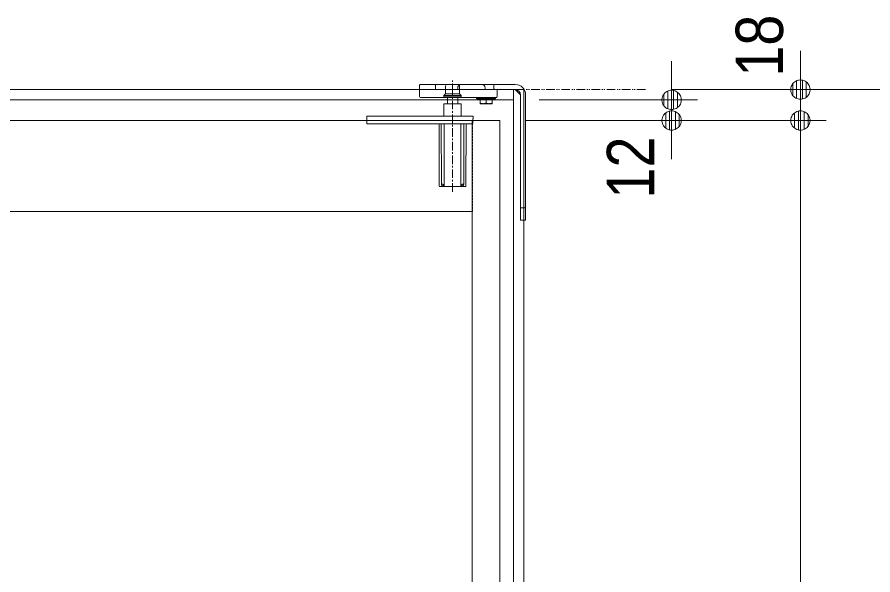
# Model space of a CAD drawing. Units: millimetres, scale not verified. Extents: x -4547 to 4547, y -2284 to 2284.
# Drawn here: x 433.1 to 931.3, y 571.3 to 896.2 of the extents above; entities that cross this region are included whole.
import ezdxf
from ezdxf.enums import TextEntityAlignment as Align

# ---------------------------------------------------------------- set-up
doc = ezdxf.new("R2010")
doc.units = ezdxf.units.MM
doc.header["$LTSCALE"] = 20
for name, pattern in [('CHAIN1', [8, 5, -1, 1, -1]), ('DASHED1', [1.8, 1.2, -0.6]), ('DOUBLE_CHAIN1', [8.8, 5, -1, 0.6, -0.6, 0.6, -1])]:
    doc.linetypes.add(name, pattern=pattern)
for name, color, linetype, lineweight in [('0-0_3一般', 7, 'Continuous', 9), ('0-1_2寸法-2', 7, 'Continuous', 9), ('0-2_0', 7, 'Continuous', 9), ('0-4_2寸法-1', 7, 'Continuous', 9)]:
    doc.layers.add(name, color=color, linetype=linetype, lineweight=lineweight)
doc.styles.add('ＭＳ Ｐゴシック', font='')
doc.styles.get('ＭＳ Ｐゴシック').set_extended_font_data('MS PGothic')

# ---------------------------------------------------------------- blocks, each defined once
blk = doc.blocks.new('グループ-9')
at = {"layer": '0-0_3一般'}
for p, q in [((17694.5, 17080), (41254.5, 17080)), ((41254.5, 17080), (41374.5, 17080)), ((41254.5, -29920), (41254.5, 17080)), ((41254.5, 17080), (41254.5, 16960)), ((41374.5, 17080), (41374.5, -29920)), ((41254.5, 16960), (17694.5, 16960))]:
    blk.add_line(p, q, dxfattribs=at)
blk = doc.blocks.new('グループ-12')
at = {"layer": '0-0_3一般', "linetype": 'DOUBLE_CHAIN1'}
for p, q in [((16291.1, 17080), (42796.3, 17080)), ((41374.5, -29920), (41374.5, 17080))]:
    blk.add_line(p, q, dxfattribs=at)
blk = doc.blocks.new('グループ-13')
at = {"layer": '0-0_3一般'}
for p, q in [((26312.5, 16720), (40776.5, 16720)), ((40774.5, 16720), (40774.5, 15660)), ((40776.5, 16720), (41094.5, 16720)), ((41094.5, 16720), (41094.5, -29580)), ((26314.5, 15660), (40774.5, 15660)), ((40774.5, 15660), (40774.5, -28580))]:
    blk.add_line(p, q, dxfattribs=at)
at = {"layer": '0-0_3一般', "linetype": 'DASHED1'}
for p, q in [((40776.5, 16720), (40776.5, 15660)), ((40776.5, 15660), (40774.5, 15660))]:
    blk.add_line(p, q, dxfattribs=at)
blk = doc.blocks.new('グループ-15')
at = {"layer": '0-0_3一般'}
for p, q in [((40483.5, 17140), (40605.5, 17140)), ((40463.5, 17120), (40463.5, 17030)), ((40625.5, 17030), (40625.5, 17120)), ((40463.5, 17030), (40444.2, 17010.7)), ((40444.2, 17010.7), (40444.2, 16996)), ((40484.5, 16996), (40484.5, 16916)), ((40604.5, 16916), (40604.5, 16996)), ((40644.8, 17010.7), (40625.5, 17030)), ((40644.8, 16996), (40644.8, 17010.7)), ((40444.2, 16916), (40444.2, 16770)), ((40644.8, 16770), (40644.8, 16916)), ((39544.5, 16770), (39564.5, 16770)), ((39544.5, 16690), (39544.5, 16770)), ((39564.5, 16770), (40544.5, 16770)), ((40780.3, 16738), (40780.3, 16690)), ((40780.3, 16738), (40784.5, 16738)), ((40784.5, 16738), (40784.5, 16770)), ((39564.5, 16680), (39554.5, 16680)), ((40544.5, 16680), (39564.5, 16680)), ((40386.6, 16670), (40389.1, 15960)), ((40412.8, 16680), (40415.3, 15975.3)), ((40439.4, 16680), (40439.1, 16680)), ((40447.8, 16652.3), (40447.8, 16670)), ((40770.1, 16680), (40544.5, 16680)), ((40641.3, 16670.4), (40641.3, 16670)), ((40641.3, 16652.3), (40641.3, 16670)), ((40673.8, 15975.2), (40676.3, 16680)), ((40700, 15960), (40702.5, 16670)), ((40780.2, 16689.6), (40780.3, 16690)), ((40423.1, 15960), (40447.4, 15960)), ((40665.9, 15960), (40641.7, 15960))]:
    blk.add_line(p, q, dxfattribs=at)
at = {"layer": '0-0_3一般', "linetype": 'CHAIN1'}
blk.add_line((40544.5, 15890.7), (40544.5, 17184.7), dxfattribs=at)
at = {"layer": '0-0_3一般'}
for points in [[(40444.2, 17010.7), (40544.5, 17010.7), (40644.8, 17010.7)], [(40444.2, 16996), (40544.5, 16996), (40644.8, 16996)], [(40463.5, 17030), (40544.5, 17030), (40625.5, 17030)], [(40444.2, 16916), (40544.5, 16916), (40644.8, 16916)], [(40544.5, 16770), (40774.1, 16770), (40784.5, 16770)], [(40447.8, 16670), (40447.8, 16670.4), (40447.8, 16670.8), (40447.7, 16671.1), (40447.7, 16671.5), (40447.6, 16671.9), (40447.5, 16672.2), (40447.4, 16672.6), (40447.3, 16672.9), (40447.2, 16673.3), (40447.1, 16673.6), (40447, 16673.9), (40446.8, 16674.3), (40446.7, 16674.6), (40446.5, 16674.9), (40446.3, 16675.3), (40446.1, 16675.6), (40445.9, 16675.9), (40445.7, 16676.2), (40445.5, 16676.5), (40445.3, 16676.8), (40445, 16677.1), (40444.8, 16677.4), (40444.5, 16677.7), (40444.2, 16677.9), (40444, 16678.1), (40443.7, 16678.4), (40443.4, 16678.6), (40443.1, 16678.8), (40442.8, 16679), (40442.5, 16679.1), (40442.2, 16679.3), (40441.9, 16679.4), (40441.5, 16679.5), (40441.2, 16679.6), (40440.9, 16679.7), (40440.5, 16679.8), (40440.2, 16679.9), (40439.8, 16679.9), (40439.4, 16680)], [(40447.4, 15960), (40447.4, 15977.8), (40447.4, 15995.5), (40447.4, 16013.3), (40447.4, 16031), (40447.5, 16048.8), (40447.5, 16066.5), (40447.5, 16084.3), (40447.5, 16102), (40447.5, 16119.8), (40447.5, 16137.5), (40447.5, 16155.3), (40447.5, 16173), (40447.6, 16190.8), (40447.6, 16208.5), (40447.6, 16226.3), (40447.6, 16244), (40447.6, 16261.8), (40447.6, 16279.5), (40447.6, 16297.3), (40447.6, 16315), (40447.6, 16332.8), (40447.7, 16350.5), (40447.7, 16368.3), (40447.7, 16386), (40447.7, 16403.8), (40447.7, 16421.5), (40447.7, 16439.3), (40447.7, 16457), (40447.7, 16474.8), (40447.7, 16492.5), (40447.7, 16510.3), (40447.7, 16528), (40447.8, 16545.8), (40447.8, 16563.5), (40447.8, 16581.3), (40447.8, 16599), (40447.8, 16616.8), (40447.8, 16634.5), (40447.8, 16652.3)], [(40650, 16680), (40649.6, 16680), (40649.3, 16679.9), (40648.9, 16679.9), (40648.6, 16679.8), (40648.2, 16679.7), (40647.9, 16679.6), (40647.6, 16679.5), (40647.2, 16679.4), (40646.9, 16679.3), (40646.6, 16679.1), (40646.3, 16679), (40646, 16678.8), (40645.7, 16678.6), (40645.4, 16678.4), (40645.2, 16678.1), (40644.9, 16677.9), (40644.6, 16677.7), (40644.4, 16677.4), (40644.1, 16677.1), (40643.9, 16676.8), (40643.7, 16676.5), (40643.4, 16676.2), (40643.2, 16675.9), (40643, 16675.6), (40642.8, 16675.3), (40642.7, 16674.9), (40642.5, 16674.6), (40642.3, 16674.3), (40642.2, 16673.9), (40642.1, 16673.6), (40641.9, 16673.3), (40641.8, 16672.9), (40641.7, 16672.6), (40641.6, 16672.2), (40641.5, 16671.9), (40641.4, 16671.5), (40641.4, 16671.1), (40641.3, 16670.8), (40641.3, 16670.4)], [(40641.7, 15960), (40641.7, 15977.8), (40641.7, 15995.5), (40641.7, 16013.3), (40641.6, 16031), (40641.6, 16048.8), (40641.6, 16066.5), (40641.6, 16084.3), (40641.6, 16102), (40641.6, 16119.8), (40641.6, 16137.5), (40641.6, 16155.3), (40641.5, 16173), (40641.5, 16190.8), (40641.5, 16208.5), (40641.5, 16226.3), (40641.5, 16244), (40641.5, 16261.8), (40641.5, 16279.5), (40641.5, 16297.3), (40641.4, 16315), (40641.4, 16332.8), (40641.4, 16350.5), (40641.4, 16368.3), (40641.4, 16386), (40641.4, 16403.8), (40641.4, 16421.5), (40641.4, 16439.3), (40641.4, 16457), (40641.4, 16474.8), (40641.3, 16492.5), (40641.3, 16510.3), (40641.3, 16528), (40641.3, 16545.8), (40641.3, 16563.5), (40641.3, 16581.3), (40641.3, 16599), (40641.3, 16616.8), (40641.3, 16634.5), (40641.3, 16652.3)], [(40770.1, 16680), (40770.5, 16680.1), (40770.9, 16680.1), (40771.3, 16680.2), (40771.6, 16680.3), (40772, 16680.4), (40772.4, 16680.5), (40772.7, 16680.6), (40773.1, 16680.7), (40773.4, 16680.9), (40773.8, 16681), (40774.1, 16681.2), (40774.5, 16681.4), (40774.8, 16681.6), (40775.1, 16681.8), (40775.4, 16682), (40775.7, 16682.2), (40776, 16682.5), (40776.3, 16682.7), (40776.6, 16683), (40776.9, 16683.2), (40777.2, 16683.5), (40777.5, 16683.8), (40777.7, 16684.1), (40778, 16684.4), (40778.2, 16684.7), (40778.4, 16685), (40778.6, 16685.3), (40778.8, 16685.7), (40779, 16686), (40779.2, 16686.3), (40779.4, 16686.7), (40779.5, 16687), (40779.6, 16687.4), (40779.8, 16687.7), (40779.9, 16688.1), (40780, 16688.5), (40780.1, 16688.8), (40780.2, 16689.2), (40780.2, 16689.6)], [(40690, 15950), (40544.5, 15950), (40399.1, 15950)], [(40422.8, 15979.8), (40422.1, 15979.9), (40421.3, 15980), (40420.6, 15980), (40419.9, 15980), (40419.3, 15979.9), (40418.7, 15979.7), (40418.2, 15979.4), (40417.7, 15979.1), (40417.3, 15978.8), (40416.9, 15978.3), (40416.5, 15977.8), (40416.2, 15977.3), (40416, 15976.7), (40415.8, 15976), (40415.6, 15975.2), (40415.5, 15974.5), (40415.4, 15973.8), (40415.4, 15973.1), (40415.5, 15972.4), (40415.5, 15971.7), (40415.7, 15971), (40415.8, 15970.4), (40416.1, 15969.7), (40416.3, 15969.1), (40416.6, 15968.5), (40417, 15967.9), (40417.4, 15967.3), (40417.9, 15966.7), (40418.3, 15966.1), (40418.8, 15965.5), (40419.2, 15965), (40419.6, 15964.4), (40420.1, 15963.9), (40420.5, 15963.4), (40420.9, 15962.8), (40421.3, 15962.3), (40421.7, 15961.8), (40422, 15961.4), (40422.4, 15960.9)], [(40422.4, 15960.9), (40422.8, 15960.4), (40423.1, 15960)], [(40447.4, 15960), (40447.1, 15960.5), (40446.8, 15961), (40446.4, 15961.5), (40446.1, 15962), (40445.7, 15962.6), (40445.3, 15963.1), (40444.9, 15963.7), (40444.5, 15964.3), (40444, 15964.9), (40443.5, 15965.5), (40443, 15966.1), (40442.5, 15966.7), (40442, 15967.4), (40441.5, 15968), (40440.9, 15968.7), (40440.3, 15969.3), (40439.7, 15969.9), (40439.1, 15970.6), (40438.4, 15971.2), (40437.7, 15971.8), (40437.1, 15972.4), (40436.3, 15973), (40435.6, 15973.5), (40434.9, 15974.1), (40434.1, 15974.7), (40433.3, 15975.2), (40432.5, 15975.7), (40431.7, 15976.3), (40430.9, 15976.7), (40430, 15977.2), (40429.2, 15977.6), (40428.4, 15978), (40427.6, 15978.4), (40426.8, 15978.7), (40426, 15979), (40425.2, 15979.2), (40424.4, 15979.4), (40423.6, 15979.6), (40422.8, 15979.8)], [(40642.3, 15961), (40642, 15960.5), (40641.7, 15960)], [(40667.8, 15980), (40667, 15979.9), (40666.2, 15979.8), (40665.4, 15979.6), (40664.6, 15979.4), (40663.9, 15979.2), (40663.1, 15979), (40662.3, 15978.7), (40661.5, 15978.3), (40660.7, 15978), (40659.8, 15977.6), (40659, 15977.2), (40658.2, 15976.7), (40657.4, 15976.3), (40656.6, 15975.7), (40655.8, 15975.2), (40655, 15974.7), (40654.2, 15974.1), (40653.5, 15973.5), (40652.7, 15973), (40652, 15972.4), (40651.3, 15971.8), (40650.7, 15971.2), (40650, 15970.6), (40649.4, 15969.9), (40648.8, 15969.3), (40648.2, 15968.7), (40647.6, 15968), (40647.1, 15967.4), (40646.5, 15966.7), (40646, 15966.1), (40645.5, 15965.5), (40645.1, 15964.9), (40644.6, 15964.3), (40644.2, 15963.7), (40643.8, 15963.1), (40643.4, 15962.6), (40643, 15962), (40642.6, 15961.5), (40642.3, 15961)], [(40665.9, 15960), (40666.3, 15960.4), (40666.7, 15960.9), (40667, 15961.4), (40667.4, 15961.8), (40667.8, 15962.3), (40668.2, 15962.8), (40668.6, 15963.3), (40669, 15963.9), (40669.4, 15964.4), (40669.9, 15965), (40670.3, 15965.5), (40670.8, 15966.1), (40671.2, 15966.7), (40671.7, 15967.3), (40672.1, 15967.9), (40672.4, 15968.5), (40672.8, 15969.1), (40673, 15969.7), (40673.2, 15970.4), (40673.4, 15971), (40673.5, 15971.7), (40673.6, 15972.4), (40673.6, 15973.1), (40673.6, 15973.8), (40673.6, 15974.5), (40673.5, 15975.2), (40673.3, 15976), (40673.1, 15976.7), (40672.9, 15977.3), (40672.6, 15977.8), (40672.2, 15978.3), (40671.8, 15978.8), (40671.4, 15979.1), (40670.9, 15979.4), (40670.4, 15979.7), (40669.8, 15979.9), (40669.2, 15980), (40668.5, 15980), (40667.8, 15980)]]:
    blk.add_lwpolyline(points, dxfattribs=at)
for centre, radius, start, end in [((40483.5, 17120), 20, 90, 180), ((40605.5, 17120), 20, 0, 90), ((39554.5, 16690), 10, 180, 270), ((40376.6, 16670), 10, 0.2, 90), ((40712.5, 16670), 10, 90, 179.8), ((40399.1, 15960), 10, 180.2, 270), ((40690, 15960), 10, 270, 359.8)]:
    blk.add_arc(centre, radius, start, end, dxfattribs=at)
blk = doc.blocks.new('グループ-19')
at = {"layer": '0-0_3一般'}
for p, q in [((40164.5, 17140), (40334.5, 17140)), ((40164.5, 17139.6), (40164.5, 17140)), ((40334.5, 17140), (40522.8, 17140)), ((40522.8, 17140), (40544.5, 17140)), ((40544.5, 17140), (40544.5, 17080)), ((40544.5, 17140), (40564.5, 17140)), ((40564.5, 17140), (40644.5, 17140)), ((40644.5, 17140), (40884.5, 17140)), ((40884.5, 17140), (41004.5, 17140)), ((41004.5, 17140), (41024.5, 17140)), ((41024.5, 17085.7), (41024.5, 17140)), ((41024.5, 17140), (41044.5, 17140)), ((41274.5, 17140), (41044.5, 17140)), ((40161.2, 17134.4), (40161.2, 17000)), ((40162.2, 17130.3), (40162.3, 17130)), ((40332.4, 17080), (40384.5, 17080)), ((40344.5, 17080), (40344.5, 17130)), ((40604.5, 17080), (40384.5, 17080)), ((40604.5, 17080), (40604.5, 17100)), ((40924.5, 17080), (40924.5, 17100)), ((41024.5, 17080), (40924.5, 17080)), ((41019.5, 17082.9), (41016.5, 17080)), ((41024.5, 17080), (41036.5, 17080)), ((41036.5, 17080), (41033.6, 17082.9)), ((41044.5, 17080), (41036.5, 17080)), ((41056.5, 17080), (41044.5, 17080)), ((41059.5, 17082.9), (41056.5, 17080)), ((41056.5, 17080), (41064.5, 17080)), ((41064.5, 17080), (41064.5, 17000)), ((41064.5, 17080), (41076.5, 17080)), ((41076.5, 17080), (41073.6, 17082.9)), ((41096.5, 17080), (41076.5, 17080)), ((41099.5, 17082.9), (41096.5, 17080)), ((41096.5, 17080), (41116.5, 17080)), ((41116.5, 17080), (41113.6, 17082.9)), ((41274.5, 17080), (41116.5, 17080)), ((41274.5, 17080), (41334.5, 17020)), ((40384.5, 16990), (40171.2, 16990)), ((41024.5, 16990), (40384.5, 16990)), ((40824.5, 16990), (40824.5, 16978)), ((41044.5, 16978), (40824.5, 16978)), ((40829.5, 16978), (40829.5, 16966)), ((41039.5, 16966), (40829.5, 16966)), ((40864.5, 16966), (40864.5, 16922.3)), ((40934.5, 16966), (40934.5, 16922.3)), ((41004.5, 16966), (41004.5, 16922.3)), ((41024.5, 16990), (41054.5, 16990)), ((41039.5, 16966), (41039.5, 16978)), ((41044.5, 16978), (41044.5, 16990)), ((41334.5, 15704.1), (41334.5, 17020)), ((40864.5, 16922.3), (40864.5, 16916)), ((40864.5, 16916), (40899.5, 16916)), ((40899.5, 16916), (40969.5, 16916)), ((40969.5, 16916), (41004.5, 16916)), ((41004.5, 16916), (41004.5, 16922.3)), ((41334.5, 15704.1), (41334.5, 15560)), ((41394.5, 15704.1), (41394.5, 15560)), ((41334.5, 15560), (41394.5, 15560))]:
    blk.add_line(p, q, dxfattribs=at)
for points in [[(40164.5, 17139.6), (40164.3, 17139.5), (40164.1, 17139.3), (40163.8, 17139.2), (40163.6, 17139), (40163.4, 17138.9), (40163.2, 17138.7), (40163.1, 17138.5), (40162.9, 17138.3), (40162.7, 17138.1), (40162.6, 17137.9), (40162.4, 17137.7), (40162.3, 17137.5), (40162.2, 17137.2), (40162.1, 17137), (40162, 17136.8), (40161.9, 17136.5), (40161.8, 17136.2), (40161.7, 17136), (40161.7, 17135.7), (40161.6, 17135.4), (40161.6, 17135.1), (40161.5, 17134.8), (40161.5, 17134.6), (40161.5, 17134.3), (40161.5, 17134), (40161.5, 17133.7), (40161.5, 17133.4), (40161.5, 17133.2), (40161.5, 17132.9), (40161.6, 17132.6), (40161.6, 17132.4), (40161.7, 17132.1), (40161.7, 17131.8), (40161.8, 17131.6), (40161.9, 17131.3), (40161.9, 17131), (40162, 17130.8), (40162.1, 17130.5), (40162.2, 17130.3)], [(41019.5, 17082.9), (41019.6, 17083), (41019.7, 17083.1), (41019.8, 17083.2), (41019.9, 17083.3), (41020, 17083.4), (41020.1, 17083.5), (41020.3, 17083.6), (41020.4, 17083.7), (41020.5, 17083.8), (41020.6, 17083.8), (41020.7, 17083.9), (41020.9, 17084), (41021, 17084.1), (41021.1, 17084.2), (41021.2, 17084.3), (41021.3, 17084.3), (41021.5, 17084.4), (41021.6, 17084.5), (41021.7, 17084.6), (41021.8, 17084.6), (41022, 17084.7), (41022.1, 17084.8), (41022.2, 17084.8), (41022.4, 17084.9), (41022.5, 17085), (41022.6, 17085), (41022.7, 17085.1), (41022.9, 17085.2), (41023, 17085.2), (41023.1, 17085.3), (41023.3, 17085.3), (41023.4, 17085.4), (41023.6, 17085.4), (41023.7, 17085.4), (41023.8, 17085.5), (41024, 17085.5), (41024.1, 17085.6), (41024.3, 17085.6), (41024.4, 17085.6)], [(41024.4, 17085.6), (41024.5, 17085.7), (41024.8, 17085.7), (41025, 17085.7), (41025.3, 17085.8), (41025.5, 17085.8), (41025.7, 17085.8), (41026, 17085.8), (41026.2, 17085.8), (41026.5, 17085.8), (41026.7, 17085.8), (41026.9, 17085.8), (41027.2, 17085.8), (41027.4, 17085.8), (41027.7, 17085.8), (41027.9, 17085.7), (41028.2, 17085.7), (41028.4, 17085.6), (41028.6, 17085.6), (41028.9, 17085.5), (41029.1, 17085.4), (41029.4, 17085.4), (41029.6, 17085.3), (41029.8, 17085.2), (41030.1, 17085.1), (41030.3, 17085), (41030.5, 17084.9), (41030.7, 17084.8), (41031, 17084.7), (41031.2, 17084.6), (41031.4, 17084.5), (41031.6, 17084.4), (41031.8, 17084.2), (41032, 17084.1), (41032.2, 17084), (41032.4, 17083.8), (41032.6, 17083.7), (41032.8, 17083.5), (41033, 17083.4), (41033.2, 17083.2)], [(41033.2, 17083.2), (41033.4, 17083.1), (41033.6, 17082.9)], [(41334.5, 15704.1), (41394.5, 15704.1), (41394.5, 17020)], [(40868, 16921.3), (40867.1, 16921.5), (40866.3, 16921.7), (40865.4, 16922), (40864.5, 16922.3)], [(40902.2, 16916.2), (40901.3, 16916.1), (40900.4, 16916.1), (40899.5, 16916), (40898.6, 16916), (40897.8, 16916), (40896.9, 16916.1), (40896, 16916.1), (40895.1, 16916.1), (40894.2, 16916.2), (40893.3, 16916.3), (40892.4, 16916.3), (40891.5, 16916.4), (40890.7, 16916.5), (40889.8, 16916.6), (40888.9, 16916.7), (40888, 16916.8), (40887.1, 16917), (40886.2, 16917.1), (40885.4, 16917.2), (40884.5, 16917.4), (40883.6, 16917.5), (40882.7, 16917.7), (40881.9, 16917.9), (40881, 16918.1), (40880.1, 16918.2), (40879.2, 16918.4), (40878.4, 16918.6), (40877.5, 16918.8), (40876.6, 16919), (40875.7, 16919.2), (40874.9, 16919.4), (40874, 16919.7), (40873.1, 16919.9), (40872.3, 16920.1), (40871.4, 16920.3), (40870.5, 16920.5), (40869.7, 16920.8), (40868.8, 16921), (40868, 16921.3)], [(40936.3, 16921.7), (40935.4, 16922), (40934.5, 16922.3), (40933.7, 16922), (40932.8, 16921.7), (40932, 16921.5), (40931.1, 16921.2), (40930.3, 16921), (40929.4, 16920.8), (40928.5, 16920.5), (40927.7, 16920.3), (40926.8, 16920.1), (40925.9, 16919.9), (40925.1, 16919.7), (40924.2, 16919.5), (40923.3, 16919.3), (40922.5, 16919.1), (40921.6, 16918.9), (40920.7, 16918.7), (40919.9, 16918.6), (40919, 16918.4), (40918.1, 16918.2), (40917.2, 16918.1), (40916.4, 16917.9), (40915.5, 16917.8), (40914.6, 16917.6), (40913.7, 16917.5), (40912.8, 16917.3), (40911.9, 16917.2), (40911.1, 16917.1), (40910.2, 16917), (40909.3, 16916.9), (40908.4, 16916.8), (40907.5, 16916.7), (40906.6, 16916.6), (40905.8, 16916.5), (40904.9, 16916.4), (40904, 16916.3), (40903.1, 16916.2), (40902.2, 16916.2)], [(40970.4, 16916.1), (40969.5, 16916), (40968.6, 16916), (40967.8, 16916), (40966.9, 16916.1), (40966, 16916.1), (40965.1, 16916.1), (40964.2, 16916.2), (40963.3, 16916.3), (40962.4, 16916.3), (40961.5, 16916.4), (40960.7, 16916.5), (40959.8, 16916.6), (40958.9, 16916.7), (40958, 16916.8), (40957.1, 16917), (40956.2, 16917.1), (40955.4, 16917.2), (40954.5, 16917.4), (40953.6, 16917.5), (40952.7, 16917.7), (40951.9, 16917.9), (40951, 16918.1), (40950.1, 16918.2), (40949.2, 16918.4), (40948.4, 16918.6), (40947.5, 16918.8), (40946.6, 16919), (40945.7, 16919.2), (40944.9, 16919.4), (40944, 16919.7), (40943.1, 16919.9), (40942.3, 16920.1), (40941.4, 16920.3), (40940.5, 16920.5), (40939.7, 16920.8), (40938.8, 16921), (40938, 16921.3), (40937.1, 16921.5), (40936.3, 16921.7)], [(41004.5, 16922.3), (41003.7, 16922), (41002.8, 16921.7), (41002, 16921.5), (41001.1, 16921.2), (41000.3, 16921), (40999.4, 16920.8), (40998.5, 16920.5), (40997.7, 16920.3), (40996.8, 16920.1), (40995.9, 16919.9), (40995.1, 16919.7), (40994.2, 16919.5), (40993.3, 16919.3), (40992.5, 16919.1), (40991.6, 16918.9), (40990.7, 16918.7), (40989.9, 16918.6), (40989, 16918.4), (40988.1, 16918.2), (40987.2, 16918.1), (40986.4, 16917.9), (40985.5, 16917.8), (40984.6, 16917.6), (40983.7, 16917.5), (40982.8, 16917.3), (40981.9, 16917.2), (40981.1, 16917.1), (40980.2, 16917), (40979.3, 16916.9), (40978.4, 16916.8), (40977.5, 16916.7), (40976.6, 16916.6), (40975.8, 16916.5), (40974.9, 16916.4), (40974, 16916.3), (40973.1, 16916.2), (40972.2, 16916.2), (40971.3, 16916.1), (40970.4, 16916.1)]]:
    blk.add_lwpolyline(points, dxfattribs=at)
for centre, radius, start, end in [((40334.5, 17130), 10, 0, 90), ((40644.5, 17100), 40, 90, 180), ((40884.5, 17100), 40, 0, 90), ((41274.5, 17020), 120, 0, 90), ((41066.5, 17075.9), 10, 45, 135), ((41106.5, 17075.9), 10, 45, 135), ((41274.5, 17020), 60, 0, 90), ((40171.2, 17000), 10, 180, 270), ((41054.5, 17000), 10, 270, 0)]:
    blk.add_arc(centre, radius, start, end, dxfattribs=at)
blk = doc.blocks.new('グループ-27')
at = {"layer": '0-0_3一般'}
for name in ['グループ-15', 'グループ-19', 'グループ-12', 'グループ-9', 'グループ-13']:
    blk.add_blockref(name, (0, 0), dxfattribs=at)
blk = doc.blocks.new('グループ-28')
at = {"layer": '0-0_3一般'}
blk.add_blockref('グループ-27', (0, 0), dxfattribs=at)
blk = doc.blocks.new('_Dot')
at = {"layer": '0-2_0'}
for p, q in [((-10, 0), (-20, 0)), ((9.78, 2), (-9.78, 2)), ((7.99, 6), (-7.99, 6)), ((9.16, -3.98), (-9.16, -3.98)), ((6, -7.98), (-6, -7.98))]:
    blk.add_line(p, q, dxfattribs=at)
for points in [[(10, 0), (9.92, 1.25), (9.69, 2.49), (9.3, 3.68), (8.76, 4.82), (8.09, 5.88), (7.29, 6.85), (6.37, 7.71), (5.36, 8.44), (4.26, 9.05), (3.09, 9.51), (1.87, 9.82), (0.63, 9.98), (-0.63, 9.98), (-1.87, 9.82), (-3.09, 9.51), (-4.26, 9.05), (-5.36, 8.44), (-6.37, 7.71), (-7.29, 6.85), (-8.09, 5.88), (-8.76, 4.82), (-9.3, 3.68), (-9.69, 2.49), (-9.92, 1.25), (-10, 0), (0, 0)], [(-10, 0), (-9.92, -1.25), (-9.69, -2.49), (-9.3, -3.68), (-8.76, -4.82), (-8.09, -5.88), (-7.29, -6.85), (-6.37, -7.71), (-5.36, -8.44), (-4.26, -9.05), (-3.09, -9.51), (-1.87, -9.82), (-0.63, -9.98), (0.63, -9.98), (1.87, -9.82), (3.09, -9.51), (4.26, -9.05), (5.36, -8.44), (6.37, -7.71), (7.29, -6.85), (8.09, -5.88), (8.76, -4.82), (9.3, -3.68), (9.69, -2.49), (9.92, -1.25), (10, 0), (0, 0)]]:
    blk.add_lwpolyline(points, close=True, dxfattribs=at)

msp = doc.modelspace()

# ---------------------------------------------------------------- linework, layer by layer
at = {"layer": '0-1_2寸法-2'}
for p, q in [((889.1, 865.26), (889.1, 876.51)), ((814.1, 859.26), (814.1, 870.51)), ((814.19, 854), (904.1, 854)), ((889.1, 854), (889.1, 836)), ((737.1, 848), (829.1, 848)), ((814.1, 848), (814.1, 836)), ((729.1, 836), (829.1, 836)), ((729.1, 836), (904.1, 836)), ((814.1, 824.74), (814.1, 813.49)), ((889.1, 824.74), (889.1, 813.49))]:
    msp.add_line(p, q, dxfattribs=at)
at = {"layer": '0-4_2寸法-1'}
for p, q in [((814.19, 854), (979.1, 854)), ((729.1, 836), (904.1, 836)), ((889.1, 824.74), (889.1, -1470.74))]:
    msp.add_line(p, q, dxfattribs=at)

# ---------------------------------------------------------------- block references
at = {"layer": '0-0_3一般', "xscale": 0.05, "yscale": 0.05}
msp.add_blockref('グループ-28', (-1340.62, 0), dxfattribs=at)
at = {"layer": '0-1_2寸法-2', "xscale": 0.5627563, "yscale": 0.5627563}
for p, rotation in [((889.1, 854), 270), ((814.1, 848), 270), ((814.1, 836), 90), ((889.1, 836), 90)]:
    msp.add_blockref('_Dot', p, dxfattribs=dict(at, rotation=rotation))
at = {"layer": '0-4_2寸法-1', "xscale": 0.5627563, "yscale": 0.5627563, "rotation": 90}
msp.add_blockref('_Dot', (889.1, 836), dxfattribs=at)

# ---------------------------------------------------------------- texts
at = {"layer": '0-1_2寸法-2', "style": 'ＭＳ Ｐゴシック', "width": 0.9}
for s, p in [('18', (887.24, 861.54)), ('12', (812.24, 790.55))]:
    msp.add_text(s, height=27.57, rotation=90, dxfattribs=at).set_placement(p, align=Align.BOTTOM_LEFT)

doc.saveas('drawing.dxf')
